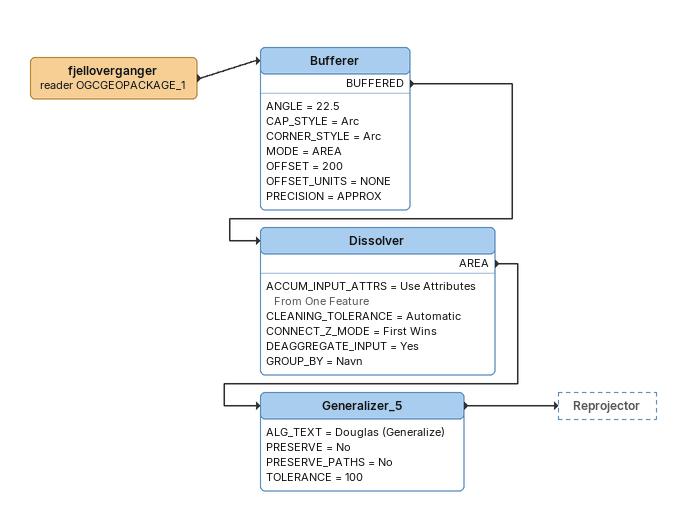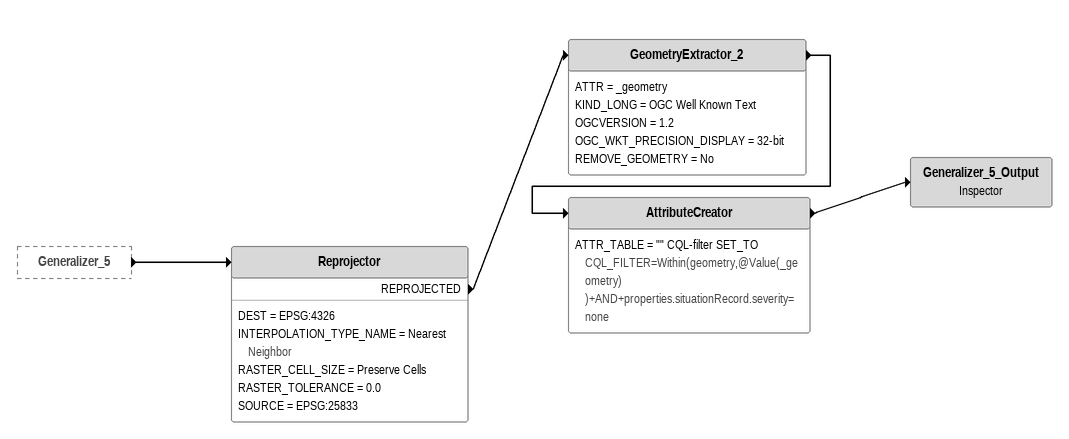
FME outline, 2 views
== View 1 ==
fjelloverganger (reader OGCGEOPACKAGE_1)
    -> Bufferer
Bufferer
    ANGLE = 22.5
    CAP_STYLE = Arc
    CORNER_STYLE = Arc
    MODE = AREA
    OFFSET = 200
    OFFSET_UNITS = NONE
    PRECISION = APPROX
    BUFFERED -> Dissolver
Dissolver
    ACCUM_INPUT_ATTRS = Use Attributes From One Feature
    CLEANING_TOLERANCE = Automatic
    CONNECT_Z_MODE = First Wins
    DEAGGREGATE_INPUT = Yes
    GROUP_BY = Navn
    AREA -> Generalizer_5
Generalizer_5
    ALG_TEXT = Douglas (Generalize)
    PRESERVE = No
    PRESERVE_PATHS = No
    TOLERANCE = 100
    -> Reprojector

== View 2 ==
Generalizer_5 [outside]
    -> Reprojector
Reprojector
    DEST = EPSG:4326
    INTERPOLATION_TYPE_NAME = Nearest Neighbor
    RASTER_CELL_SIZE = Preserve Cells
    RASTER_TOLERANCE = 0.0
    SOURCE = EPSG:25833
    REPROJECTED -> GeometryExtractor_2
GeometryExtractor_2
    ATTR = _geometry
    KIND_LONG = OGC Well Known Text
    OGCVERSION = 1.2
    OGC_WKT_PRECISION_DISPLAY = 32-bit
    REMOVE_GEOMETRY = No
    -> AttributeCreator
AttributeCreator
    ATTR_TABLE = "" CQL-filter SET_TO CQL_FILTER=Within(geometry,@Value(_geometry) )+AND+properties.situationRecord.severity=none
    -> Generalizer_5_Output
Generalizer_5_Output: Inspector
